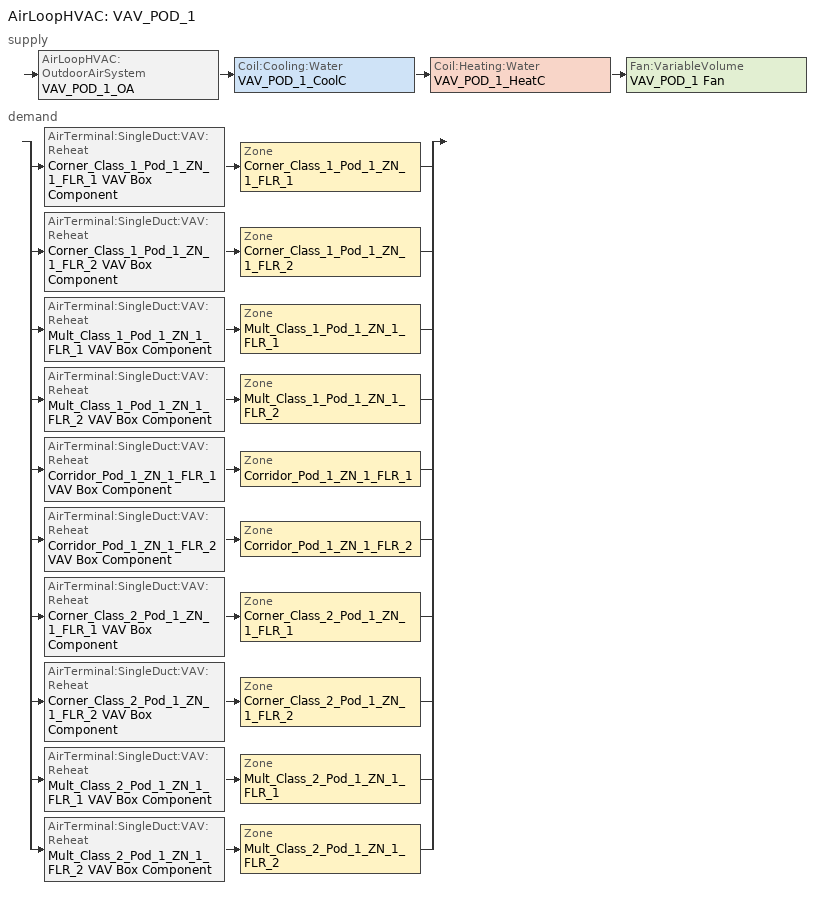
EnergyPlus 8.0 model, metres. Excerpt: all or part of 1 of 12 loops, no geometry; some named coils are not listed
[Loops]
AirLoopHVAC 'VAV_POD_1'
 supply: AirLoopHVAC:OutdoorAirSystem 'VAV_POD_1_OA' > Coil:Cooling:Water 'VAV_POD_1_CoolC' > Coil:Heating:Water 'VAV_POD_1_HeatC' > Fan:VariableVolume 'VAV_POD_1 Fan'
 demand: split
  | AirTerminal:SingleDuct:VAV:Reheat 'Corner_Class_1_Pod_1_ZN_1_FLR_1 VAV Box Component' > Zone 'Corner_Class_1_Pod_1_ZN_1_FLR_1'
  | AirTerminal:SingleDuct:VAV:Reheat 'Corner_Class_1_Pod_1_ZN_1_FLR_2 VAV Box Component' > Zone 'Corner_Class_1_Pod_1_ZN_1_FLR_2'
  | AirTerminal:SingleDuct:VAV:Reheat 'Mult_Class_1_Pod_1_ZN_1_FLR_1 VAV Box Component' > Zone 'Mult_Class_1_Pod_1_ZN_1_FLR_1'
  | AirTerminal:SingleDuct:VAV:Reheat 'Mult_Class_1_Pod_1_ZN_1_FLR_2 VAV Box Component' > Zone 'Mult_Class_1_Pod_1_ZN_1_FLR_2'
  | AirTerminal:SingleDuct:VAV:Reheat 'Corridor_Pod_1_ZN_1_FLR_1 VAV Box Component' > Zone 'Corridor_Pod_1_ZN_1_FLR_1'
  | AirTerminal:SingleDuct:VAV:Reheat 'Corridor_Pod_1_ZN_1_FLR_2 VAV Box Component' > Zone 'Corridor_Pod_1_ZN_1_FLR_2'
  | AirTerminal:SingleDuct:VAV:Reheat 'Corner_Class_2_Pod_1_ZN_1_FLR_1 VAV Box Component' > Zone 'Corner_Class_2_Pod_1_ZN_1_FLR_1'
  | AirTerminal:SingleDuct:VAV:Reheat 'Corner_Class_2_Pod_1_ZN_1_FLR_2 VAV Box Component' > Zone 'Corner_Class_2_Pod_1_ZN_1_FLR_2'
  | AirTerminal:SingleDuct:VAV:Reheat 'Mult_Class_2_Pod_1_ZN_1_FLR_1 VAV Box Component' > Zone 'Mult_Class_2_Pod_1_ZN_1_FLR_1'
  | AirTerminal:SingleDuct:VAV:Reheat 'Mult_Class_2_Pod_1_ZN_1_FLR_2 VAV Box Component' > Zone 'Mult_Class_2_Pod_1_ZN_1_FLR_2'
[Sizing:Zone] Zone Cooling Design Supply Air Temperature Input Method=SupplyAirTemperature; Zone Cooling Design Supply Air Temperature {C}=12.8; Zone Heating Design Supply Air Temperature Input Method=SupplyAirTemperature; Zone Heating Design Supply Air Temperature {C}=40; Zone Cooling Design Supply Air Humidity Ratio {kg-H2O/kg-air}=0.0085; Zone Heating Design Supply Air Humidity Ratio {kg-H2O/kg-air}=0.008; Zone Heating Sizing Factor=0; Zone Cooling Sizing Factor=0; Cooling Design Air Flow Method=DesignDay; Cooling Design Air Flow Rate {m3/s}=0; Cooling Minimum Air Flow {m3/s}=0; Cooling Minimum Air Flow Fraction=0; Heating Design Air Flow Method=DesignDay; Heating Design Air Flow Rate {m3/s}=0
Name | Design Specification Outdoor Air Object
Corner_Class_1_Pod_1_ZN_1_FLR_1 | SZ DSOA Corner_Class_1_Pod_1_ZN_1_FLR_1
Corner_Class_1_Pod_1_ZN_1_FLR_2 | SZ DSOA Corner_Class_1_Pod_1_ZN_1_FLR_2
Mult_Class_1_Pod_1_ZN_1_FLR_1 | SZ DSOA Mult_Class_1_Pod_1_ZN_1_FLR_1
Mult_Class_1_Pod_1_ZN_1_FLR_2 | SZ DSOA Mult_Class_1_Pod_1_ZN_1_FLR_2
Corridor_Pod_1_ZN_1_FLR_1 | SZ DSOA Corridor_Pod_1_ZN_1_FLR_1
Corridor_Pod_1_ZN_1_FLR_2 | SZ DSOA Corridor_Pod_1_ZN_1_FLR_2
Corner_Class_2_Pod_1_ZN_1_FLR_1 | SZ DSOA Corner_Class_2_Pod_1_ZN_1_FLR_1
Corner_Class_2_Pod_1_ZN_1_FLR_2 | SZ DSOA Corner_Class_2_Pod_1_ZN_1_FLR_2
Mult_Class_2_Pod_1_ZN_1_FLR_1 | SZ DSOA Mult_Class_2_Pod_1_ZN_1_FLR_1
Mult_Class_2_Pod_1_ZN_1_FLR_2 | SZ DSOA Mult_Class_2_Pod_1_ZN_1_FLR_2
[DesignSpecification:OutdoorAir]
Name | Outdoor Air Method | Outdoor Air Flow per Zone Floor Area {m3/s-m2} | Zone Outdoor Air Method | Outdoor Air Flow per Person {m3/s-person}
SZ DSOA Corner_Class_1_Pod_1_ZN_1_FLR_1; SZ DSOA Corner_Class_1_Pod_1_ZN_1_FLR_2; SZ DSOA Mult_Class_1_Pod_1_ZN_1_FLR_1; SZ DSOA Mult_Class_1_Pod_1_ZN_1_FLR_2; SZ DSOA Corner_Class_2_Pod_1_ZN_1_FLR_1; SZ DSOA Corner_Class_2_Pod_1_ZN_1_FLR_2; SZ DSOA Mult_Class_2_Pod_1_ZN_1_FLR_1; SZ DSOA Mult_Class_2_Pod_1_ZN_1_FLR_2 | Flow/Area | 0.00266683
SZ DSOA Corridor_Pod_1_ZN_1_FLR_1; SZ DSOA Corridor_Pod_1_ZN_1_FLR_2 | Flow/Area | 0.000507968
Design_Spec_OA_Classroom |  | 0.00266683 | Sum | 0
Design_Spec_OA_Corridor |  | 0.000507968 | Sum | 1e-08
[Sizing:System]
VAV_POD_1: Type of Load to Size On=Sensible; Design Outdoor Air Flow Rate {m3/s}  Aug 9, 2012 Change AUTOSIZE to a parm variable       !- Design=10.09424; Minimum System Air Flow Ratio=0.3; Preheat Design Temperature {C}=7; Preheat Design Humidity Ratio {kgWater/kgDryAir}=0.008; Precool Design Temperature {C}=12.8; Precool Design Humidity Ratio {kgWater/kgDryAir}=0.008; Central Cooling Design Supply Air Temperature {C}=12.8; Central Heating Design Supply Air Temperature {C}=12.8; Sizing Option=Coincident; 100% Outdoor Air in Cooling=No; 100% Outdoor Air in Heating=No; Central Cooling Design Supply Air Humidity Ratio {kg-H2O/kg-Air}=0.0085; Central Heating Design Supply Air Humidity Ratio {kgWater/kgDryAir}=0.008; Cooling Design Air Flow Method=DesignDay; Cooling Design Air Flow Rate {m3/s}=0; Heating Design Air Flow Method=DesignDay; Heating Design Air Flow Rate {m3/s}=0; System Outdoor Air Method=ZoneSum
[ZoneControl:Thermostat] Control Type Schedule=Dual Zone Control Type Sched
Name | Zone or ZoneList | Control 1
Corner_Class_1_Pod_1_ZN_1_FLR_1 Thermostat | Corner_Class_1_Pod_1_ZN_1_FLR_1 | Corner_Class_1_Pod_1_ZN_1_FLR_1 DualSPSched
Corner_Class_1_Pod_1_ZN_1_FLR_2 Thermostat | Corner_Class_1_Pod_1_ZN_1_FLR_2 | Corner_Class_1_Pod_1_ZN_1_FLR_2 DualSPSched
Mult_Class_1_Pod_1_ZN_1_FLR_1 Thermostat | Mult_Class_1_Pod_1_ZN_1_FLR_1 | Mult_Class_1_Pod_1_ZN_1_FLR_1 DualSPSched
Mult_Class_1_Pod_1_ZN_1_FLR_2 Thermostat | Mult_Class_1_Pod_1_ZN_1_FLR_2 | Mult_Class_1_Pod_1_ZN_1_FLR_2 DualSPSched
Corridor_Pod_1_ZN_1_FLR_1 Thermostat | Corridor_Pod_1_ZN_1_FLR_1 | Corridor_Pod_1_ZN_1_FLR_1 DualSPSched
Corridor_Pod_1_ZN_1_FLR_2 Thermostat | Corridor_Pod_1_ZN_1_FLR_2 | Corridor_Pod_1_ZN_1_FLR_2 DualSPSched
Corner_Class_2_Pod_1_ZN_1_FLR_1 Thermostat | Corner_Class_2_Pod_1_ZN_1_FLR_1 | Corner_Class_2_Pod_1_ZN_1_FLR_1 DualSPSched
Corner_Class_2_Pod_1_ZN_1_FLR_2 Thermostat | Corner_Class_2_Pod_1_ZN_1_FLR_2 | Corner_Class_2_Pod_1_ZN_1_FLR_2 DualSPSched
Mult_Class_2_Pod_1_ZN_1_FLR_1 Thermostat | Mult_Class_2_Pod_1_ZN_1_FLR_1 | Mult_Class_2_Pod_1_ZN_1_FLR_1 DualSPSched
Mult_Class_2_Pod_1_ZN_1_FLR_2 Thermostat | Mult_Class_2_Pod_1_ZN_1_FLR_2 | Mult_Class_2_Pod_1_ZN_1_FLR_2 DualSPSched
[ThermostatSetpoint:DualSetpoint] Heating Setpoint Temperature Schedule=HTGSETP_SCH_YES_OPTIMUM; Cooling Setpoint Temperature Schedule=CLGSETP_SCH_NO_SETBACK
Corner_Class_1_Pod_1_ZN_1_FLR_1 DualSPSched; Corner_Class_1_Pod_1_ZN_1_FLR_2 DualSPSched; Mult_Class_1_Pod_1_ZN_1_FLR_1 DualSPSched; Mult_Class_1_Pod_1_ZN_1_FLR_2 DualSPSched; Corridor_Pod_1_ZN_1_FLR_1 DualSPSched; Corridor_Pod_1_ZN_1_FLR_2 DualSPSched; Corner_Class_2_Pod_1_ZN_1_FLR_1 DualSPSched; Corner_Class_2_Pod_1_ZN_1_FLR_2 DualSPSched; Mult_Class_2_Pod_1_ZN_1_FLR_1 DualSPSched; Mult_Class_2_Pod_1_ZN_1_FLR_2 DualSPSched
[AirTerminal:SingleDuct:VAV:Reheat] Availability Schedule=ALWAYS_ON; Maximum Air Flow Rate {m3/s}=AUTOSIZE; Zone Minimum Air Flow Input Method=Constant; Maximum Hot Water or Steam Flow Rate {m3/s}=AUTOSIZE; Minimum Hot Water or Steam Flow Rate {m3/s}=0; Convergence Tolerance=0.001; Damper Heating Action=Normal; Maximum Flow Fraction During Reheat=0.5; Maximum Reheat Air Temperature {C}=40
Name | Constant Minimum Air Flow Fraction | Reheat Coil
Corner_Class_1_Pod_1_ZN_1_FLR_1 VAV Box Component | 0.7 | Corner_Class_1_Pod_1_ZN_1_FLR_1 VAV Box Reheat Coil
Corner_Class_1_Pod_1_ZN_1_FLR_2 VAV Box Component | 0.7 | Corner_Class_1_Pod_1_ZN_1_FLR_2 VAV Box Reheat Coil
Mult_Class_1_Pod_1_ZN_1_FLR_1 VAV Box Component | 0.811058 | Mult_Class_1_Pod_1_ZN_1_FLR_1 VAV Box Reheat Coil
Mult_Class_1_Pod_1_ZN_1_FLR_2 VAV Box Component | 0.7 | Mult_Class_1_Pod_1_ZN_1_FLR_2 VAV Box Reheat Coil
Corridor_Pod_1_ZN_1_FLR_1 VAV Box Component | 0.426092 | Corridor_Pod_1_ZN_1_FLR_1 VAV Box Reheat Coil
Corridor_Pod_1_ZN_1_FLR_2 VAV Box Component | 0.3 | Corridor_Pod_1_ZN_1_FLR_2 VAV Box Reheat Coil
Corner_Class_2_Pod_1_ZN_1_FLR_1 VAV Box Component | 0.7 | Corner_Class_2_Pod_1_ZN_1_FLR_1 VAV Box Reheat Coil
Corner_Class_2_Pod_1_ZN_1_FLR_2 VAV Box Component | 0.7 | Corner_Class_2_Pod_1_ZN_1_FLR_2 VAV Box Reheat Coil
Mult_Class_2_Pod_1_ZN_1_FLR_1 VAV Box Component | 1 | Mult_Class_2_Pod_1_ZN_1_FLR_1 VAV Box Reheat Coil
Mult_Class_2_Pod_1_ZN_1_FLR_2 VAV Box Component | 0.7 | Mult_Class_2_Pod_1_ZN_1_FLR_2 VAV Box Reheat Coil
[Zone equipment]
Corner_Class_1_Pod_1_ZN_1_FLR_1: Corner_Class_1_Pod_1_ZN_1_FLR_1 VAV Box Component
Corner_Class_1_Pod_1_ZN_1_FLR_2: Corner_Class_1_Pod_1_ZN_1_FLR_2 VAV Box Component
Mult_Class_1_Pod_1_ZN_1_FLR_1: Mult_Class_1_Pod_1_ZN_1_FLR_1 VAV Box Component
Mult_Class_1_Pod_1_ZN_1_FLR_2: Mult_Class_1_Pod_1_ZN_1_FLR_2 VAV Box Component
Corridor_Pod_1_ZN_1_FLR_1: Corridor_Pod_1_ZN_1_FLR_1 VAV Box Component
Corridor_Pod_1_ZN_1_FLR_2: Corridor_Pod_1_ZN_1_FLR_2 VAV Box Component
Corner_Class_2_Pod_1_ZN_1_FLR_1: Corner_Class_2_Pod_1_ZN_1_FLR_1 VAV Box Component
Corner_Class_2_Pod_1_ZN_1_FLR_2: Corner_Class_2_Pod_1_ZN_1_FLR_2 VAV Box Component
Mult_Class_2_Pod_1_ZN_1_FLR_1: Mult_Class_2_Pod_1_ZN_1_FLR_1 VAV Box Component
Mult_Class_2_Pod_1_ZN_1_FLR_2: Mult_Class_2_Pod_1_ZN_1_FLR_2 VAV Box Component
[Fan:VariableVolume]
VAV_POD_1 Fan: Availability Schedule=HVACOperationSchd; Fan Efficiency=0.6045; Pressure Rise {Pa}=1389.42; Maximum Flow Rate {m3/s}=AUTOSIZE; Fan Power Minimum Flow Rate Input Method=Fraction; Fan Power Minimum Flow Fraction=0.25; Motor Efficiency=0.93; Motor In Airstream Fraction=1; Fan Power Coefficient 1=0.0408; Fan Power Coefficient 2=0.088; Fan Power Coefficient 3=-0.0729; Fan Power Coefficient 4=0.9437; Fan Power Coefficient 5=0
[Coil:Cooling:Water]
VAV_POD_1_CoolC: Availability Schedule=ALWAYS_ON; Design Water Flow Rate {m3/s}=AUTOSIZE; Design Air Flow Rate {m3/s}=AUTOSIZE; Design Inlet Water Temperature {C}=AUTOSIZE; Design Inlet Air Temperature {C}=AUTOSIZE; Design Outlet Air Temperature {C}=AUTOSIZE; Design Inlet Air Humidity Ratio {kgWater/kgDryAir}=AUTOSIZE; Design Outlet Air Humidity Ratio {kgWater/kgDryAir}=AUTOSIZE; Type of Analysis=SimpleAnalysis; Heat Exchanger Configuration=CrossFlow
[Coil:Heating:Water]
VAV_POD_1_HeatC: Availability Schedule=ALWAYS_ON; U-Factor Times Area Value {W/K}=AUTOSIZE; Maximum Water Flow Rate {m3/s}=AUTOSIZE; Performance Input Method=UFactorTimesAreaAndDesignWaterFlowRate; Rated Capacity {W}=AUTOSIZE; Rated Inlet Water Temperature {C}=82.2; Rated Inlet Air Temperature {C}=12.8; Rated Outlet Water Temperature {C}=71.1; Rated Outlet Air Temperature {C}=40
[Controller:WaterCoil] Control Variable=Temperature; Actuator Variable=Flow; Maximum Actuated Flow {m3/s}=AUTOSIZE; Minimum Actuated Flow {m3/s}=0
Name | Action | Controller Convergence Tolerance {deltaC}
VAV_POD_1_CoolC_Controller | Reverse
VAV_POD_1_HeatC_Controller | Normal | 0.0001
[Controller:OutdoorAir]
VAV_POD_1_OA_Controller: Minimum Outdoor Air Flow Rate {m3/s}=AUTOSIZE; Maximum Outdoor Air Flow Rate {m3/s}=AUTOSIZE; Economizer Control Type,             !- Economizer Control Typ=DifferentialDryBulb; Economizer Control Action Type=ModulateFlow; Economizer Maximum Limit Dry-Bulb Temperature {C}                            !- Economizer Maximum Limit Dry-Bulb Temperature {C}=12.7778; Minimum Limit Type=FixedMinimum; Minimum Outdoor Air Schedule=MinOA_MotorizedDamper_Sched; Heat Recovery Bypass Control Type=BypassWhenOAFlowGreaterThanMinimum
[AirLoopHVAC]
VAV_POD_1: Design Supply Air Flow Rate {m3/s}=AUTOSIZE
[SetpointManager:Scheduled]
VAV_POD_1 SAT setpoint: Control Variable=Temperature; Schedule=VAV-Supply-Air-Temp-Sch; Setpoint Node or NodeList=VAV_POD_1 Supply Equipment Outlet Node
[SetpointManager:MixedAir] Control Variable=Temperature
Name | Setpoint Node or NodeList
VAV_POD_1_CoolC SAT Manager | VAV_POD_1_CoolC-VAV_POD_1_HeatCNode
VAV_POD_1_HeatC SAT Manager | VAV_POD_1_HeatC-VAV_POD_1 FanNode
VAV_POD_1_OAMixed Air Temp Manager | VAV_POD_1_OA-VAV_POD_1_CoolCNode
[SetpointManager:OutdoorAirPretreat]
VAV_Pod_1 Heat Exhchanger Supply Air Temp Manager: Control Variable=Temperature; Minimum Setpoint Temperature {C}=-99; Maximum Setpoint Temperature {C}=99; Minimum Setpoint Humidity Ratio {kgWater/kgDryAir}=0.00001; Maximum Setpoint Humidity Ratio {kgWater/kgDryAir}=1; Setpoint Node or NodeList=VAV_Pod_1 Heat Recovery Outlet Node
[HeatExchanger:AirToAir:SensibleAndLatent]
VAV_POD_1 OA Heat Recovery: Availability Schedule=Always_On; Nominal Supply Air Flow Rate {m3/s}=AUTOSIZE; Sensible Effectiveness at 100% Heating Air Flow=0.7; Latent Effectiveness at 100% Heating Air Flow=0.6; Sensible Effectiveness at 75% Heating Air Flow=0.7; Latent Effectiveness at 75% Heating Air Flow=0.6; Sensible Effectiveness at 100% Cooling Air Flow=0.75; Latent Effectiveness at 100% Cooling Air Flow=0.6; Sensible Effectiveness at 75% Cooling Air Flow=0.75; Latent Effectiveness at 75% Cooling Air Flow=0.6; Nominal Electric Power {W}=7292.62; Supply Air Outlet Temperature Control=Yes; Heat Exchanger Type=Rotary; Frost Control Type=ExhaustOnly; Threshold Temperature {C}=-23.3; Initial Defrost Time Fraction=0.167; Rate of Defrost Time Fraction Increase {1/K}=1.44
[Controller:MechanicalVentilation]
VAV_POD_1_MultiZone: Always_On, No, VentilationRateProcedure, Corner_Class_1_Pod_1_ZN_1_FLR_1, Design_Spec_OA_Classroom, Design_Spec_ZAD_1, Corner_Class_1_Pod_1_ZN_1_FLR_2, Design_Spec_OA_Classroom, Design_Spec_ZAD_1, Mult_Class_1_Pod_1_ZN_1_FLR_1, Design_Spec_OA_Classroom, Design_Spec_ZAD_1, Mult_Class_1_Pod_1_ZN_1_FLR_2, Design_Spec_OA_Classroom, Design_Spec_ZAD_1, Corridor_Pod_1_ZN_1_FLR_1, Design_Spec_OA_Corridor, Design_Spec_ZAD_1, Corridor_Pod_1_ZN_1_FLR_2, Design_Spec_OA_Corridor, Design_Spec_ZAD_1, Corner_Class_2_Pod_1_ZN_1_FLR_1, Design_Spec_OA_Classroom, Design_Spec_ZAD_1, Corner_Class_2_Pod_1_ZN_1_FLR_2, Design_Spec_OA_Classroom, Design_Spec_ZAD_1, Mult_Class_2_Pod_1_ZN_1_FLR_1, Design_Spec_OA_Classroom, Design_Spec_ZAD_1, Mult_Class_2_Pod_1_ZN_1_FLR_2, Design_Spec_OA_Classroom, Design_Spec_ZAD_1
[DesignSpecification:ZoneAirDistribution]
Design_Spec_ZAD_1: Zone Air Distribution Effectiveness in Cooling Mode 1=1; Zone Air Distribution Effectiveness in Heating Mode 1=1
[EnergyManagementSystem:Program]
PSZ3_7_Economizer_CTRL_Prog: SET PSZ3_7_Timestep_Econ_Eff = 0.7; SET PSZ3_7_MaxE = 0.7; SET PSZ3_7_DAT_Rqd = (PSZ3_7_DAT_Rqd*1.8) +32; SET OAT_F = (OAT_F*1.8) +32; SET OAwb_F = (OAwb_F*1.8) +32; IF PSZ3_7_OAFlowMass > (PSZ3_7_OADesignMass * PSZ3_7_OASch); SET PSZ3_7_Econo_Active = 1; ELSE; SET PSZ3_7_Econo_Active = 0; ENDIF; SET PSZ3_7_dT_Needed = 75 - PSZ3_7_DAT_Rqd; SET PSZ3_7_Cool_Des_dT = ((98*0.15) + (75*(1-0.15))) - 55; SET PSZ3_7_Cool_Load = PSZ3_7_dT_Needed/ PSZ3_7_Cool_Des_dT; IF PSZ3_7_Cool_Load > 1; SET PSZ3_7_Cool_Load = 1; ELSEIF PSZ3_7_Cool_Load < 0; SET PSZ3_7_Cool_Load = 0; ENDIF; IF PSZ3_7_Econo_Active == 1; SET PSZ3_7_Stage = PSZ3_7_Number_of_Stages; IF PSZ3_7_Stage == 2; IF PSZ3_7_Cool_Load < 0.6; SET PSZ3_7_Timestep_Econ_Eff = PSZ3_7_MaxE; ELSE; SET PSZ3_7_ECO_Eff = 0-2.18919863612305; SET PSZ3_7_ECO_Eff = PSZ3_7_ECO_Eff + (0-0.674461284910428 * PSZ3_7_Cool_Load); SET PSZ3_7_ECO_Eff = PSZ3_7_ECO_Eff + (0.000459106275872404 * (OAT_F^2)); SET PSZ3_7_ECO_Eff = PSZ3_7_ECO_Eff + (0-0.00000484778537945252 * (OAT_F^3)); SET PSZ3_7_ECO_Eff = PSZ3_7_ECO_Eff + (0.182915713033586 * OAwb_F); SET PSZ3_7_ECO_Eff = PSZ3_7_ECO_Eff + (0-0.00382838660261133 * (OAwb_F^2)); SET PSZ3_7_ECO_Eff = PSZ3_7_ECO_Eff + (0.0000255567460240583 * (OAwb_F^3)); SET PSZ3_7_Timestep_Econ_Eff = PSZ3_7_ECO_Eff; ENDIF; ELSE; SET PSZ3_7_ECO_Eff = 2.36337942464462; SET PSZ3_7_ECO_Eff = PSZ3_7_ECO_Eff + (0-0.409939515512619 * PSZ3_7_Cool_Load); SET PSZ3_7_ECO_Eff = PSZ3_7_ECO_Eff + (0-0.0565205596792225 * OAwb_F); SET PSZ3_7_ECO_Eff = PSZ3_7_ECO_Eff + (0-0.0000632612294169389 * (OAT_F^2)); SET PSZ3_7_Timestep_Econ_Eff = PSZ3_7_ECO_Eff + (0.000571724868775081 * (OAwb_F^2)); ENDIF; IF PSZ3_7_Timestep_Econ_Eff > PSZ3_7_MaxE; SET PSZ3_7_Timestep_Econ_Eff = PSZ3_7_MaxE; ELSEIF PSZ3_7_Timestep_Econ_Eff < (PSZ3_7_OADesignMass * PSZ3_7_OASch); SET PSZ3_7_Timestep_Econ_Eff = (PSZ3_7_OADesignMass * PSZ3_7_OASch); ENDIF; ENDIF
PSZ3_7_Set_Fan_Par: IF PSZ3_7_Number_of_Stages == 1; Return; ENDIF; SET PSZ3_7_FanPwrExponent = 2.2; SET PSZ3_7_OAFrac = PSZ3_7_OAFlowMass/PSZ3_7_DesignFlowMass; IF  PSZ3_7_OAFrac < 0.66; SET PSZ3_7_VenSpeed = 0.66; SET PSZ3_7_Stage1Speed = 0.66; ELSE; SET PSZ3_7_VenSpeed = PSZ3_7_OAFrac; SET PSZ3_7_Stage1Speed = PSZ3_7_OAFrac; ENDIF; SET PSZ3_7_Stage2Speed = 1.0; SET PSZ3_7_HeatSpeed = 1.0
PSZ3_7_Fan_Control: IF PSZ3_7_Number_of_Stages == 1; Return; ENDIF; IF PSZ3_7_HeatingRTF > 0; SET PSZ3_7_Heating = PSZ3_7_HeatingRTF; SET PSZ3_7_Ven = 1 - PSZ3_7_HeatingRTF; SET PSZ3_7_Eco = 0; SET PSZ3_7_Stage1 = 0; SET PSZ3_7_Stage2 = 0; ELSE; SET PSZ3_7_Heating = 0; SET PSZ3_7_EcoSpeed = PSZ3_7_VenSpeed; IF PSZ3_7_SpeedRatio == 0; IF PSZ3_7_RTF > 0; SET PSZ3_7_Stage1 = PSZ3_7_RTF; SET PSZ3_7_Stage2 = 0; SET PSZ3_7_Ven = 1-PSZ3_7_RTF; SET PSZ3_7_Eco = 0; IF PSZ3_7_OAFlowMass > (PSZ3_7_OADesignMass * PSZ3_7_OASch); SET PSZ3_7_Stage1Speed = 1.0; ENDIF; ELSE; SET PSZ3_7_Stage1 = 0; SET PSZ3_7_Stage2 = 0; IF PSZ3_7_OAFlowMass > (PSZ3_7_OADesignMass * PSZ3_7_OASch); SET PSZ3_7_Eco = 1.0; SET PSZ3_7_Ven = 0; SET PSZ3_7_Exp_DAT = PSZ3_7_DAT_Rqd - (1-PSZ3_7_VenSpeed) * AUDITORIUM_ZN_1_FLR_1_Temp; SET PSZ3_7_Exp_DAT = PSZ3_7_Exp_DAT/PSZ3_7_VenSpeed; IF OAT_F > PSZ3_7_Exp_DAT; SET PSZ3_7_EcoSpeed = PSZ3_7_Stage2Speed; ENDIF; ELSE; SET PSZ3_7_Eco = 0; SET PSZ3_7_Ven = 1.0; ENDIF; ENDIF; ELSE; SET PSZ3_7_Stage1 = 1- PSZ3_7_SpeedRatio; SET PSZ3_7_Stage2 = PSZ3_7_SpeedRatio; SET PSZ3_7_Ven = 0; SET PSZ3_7_Eco = 0; IF PSZ3_7_OAFlowMass > (PSZ3_7_OADesignMass * PSZ3_7_OASch); SET PSZ3_7_Stage1Speed = 1.0; ENDIF; ENDIF; ENDIF; SET PSZ3_7_FPR = PSZ3_7_Ven * (PSZ3_7_VenSpeed ^ PSZ3_7_FanPwrExponent); SET PSZ3_7_FPR = PSZ3_7_FPR + PSZ3_7_Eco * (PSZ3_7_EcoSpeed ^ PSZ3_7_FanPwrExponent); SET PSZ3_7_FPR_1 = PSZ3_7_Stage1 * (PSZ3_7_Stage1Speed ^ PSZ3_7_FanPwrExponent); SET PSZ3_7_FPR = PSZ3_7_FPR + PSZ3_7_FPR_1; SET PSZ3_7_FPR_2 = PSZ3_7_Stage2 * (PSZ3_7_Stage2Speed ^ PSZ3_7_FanPwrExponent); SET PSZ3_7_FPR = PSZ3_7_FPR + PSZ3_7_FPR_2; SET PSZ3_7_FPR_3 = PSZ3_7_Heating * (PSZ3_7_HeatSpeed ^ PSZ3_7_FanPwrExponent); SET PSZ3_7_FanPwrRatio = PSZ3_7_FPR +  PSZ3_7_FPR_3; SET PSZ3_7_Fan_Pressure = PSZ3_7_Fan_DesignPressure * PSZ3_7_FanPwrRatio
PSZ3_7_Set_Number_of_Stages: SET PSZ3_7_Number_of_Stages =  1
[Schedule:Compact]
ALWAYS_ON: Through: 12/31, For: AllDays, Until: 24:00, 1
Dual Zone Control Type Sched: Through: 12/31, For: AllDays, Until: 24:00, 4
VAV-Supply-Air-Temp-Sch: Through: 12/31, For: AllDays, Until: 24:00, 12.8
HVACOperationSchd: Through: 12/31, For: Weekdays SummerDesignDay WinterDesignDay, Until: 07:00, 0, Until: 21:00, 1, Until: 24:00, 0, For: WeekEnds Holidays AllOtherDays, Until: 24:00, 0
HTGSETP_SCH_YES_OPTIMUM: Through: 12/31, For: SummerDesignDay, Until: 24:00, 15.6, For: WinterDesignDay, Until: 24:00, 21, For: Weekdays, Until: 06:00, 15.6, Until: 07:00, 17.8, Until: 08:00, 20, Until: 21:00, 21, Until: 24:00, 15.6, For: WeekEnds Holidays AllOtherDays, Until: 24:00, 15.6
CLGSETP_SCH_NO_SETBACK: Through: 12/31, For: SummerDesignDay, Until: 24:00, 24, For: WinterDesignDay, Until: 24:00, 29.44, For: Weekdays, Until: 06:00, 24, Until: 07:00, 24, Until: 08:00, 24, Until: 21:00, 24, Until: 24:00, 24, For: WeekEnds Holidays AllOtherDays, Until: 24:00, 24
MinOA_MotorizedDamper_Sched: Through: 12/31, For: Weekdays SummerDesignDay WinterDesignDay, Until: 08:00, 0, Until: 21:00, 1, Until: 24:00, 0, For: WeekEnds Holidays AllOtherDays, Until: 24:00, 0
